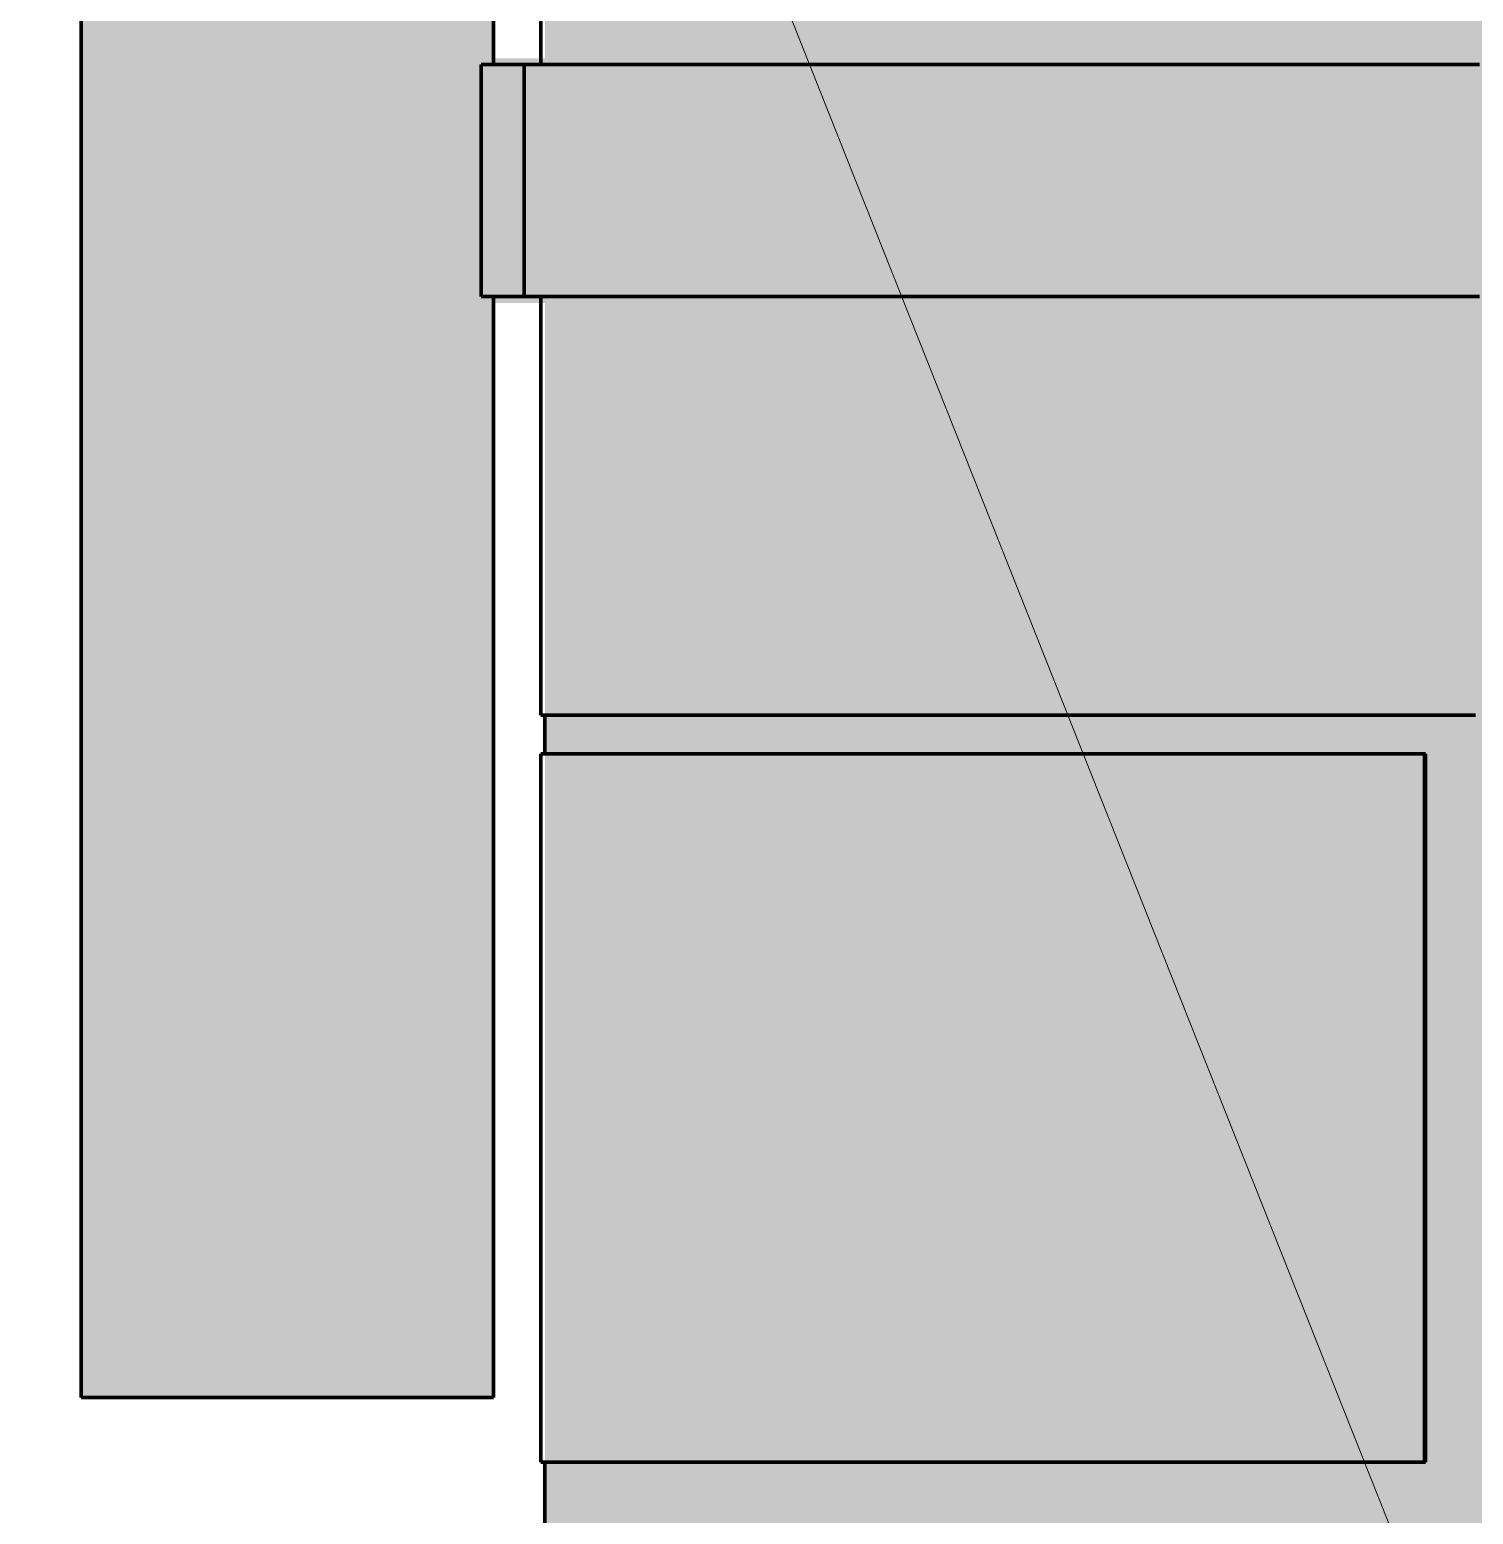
# Model space of a CAD drawing. Header units: millimetres. Extents: x 0 to 420, y 0 to 297.
# Drawn here: x 80.69 to 91.89, y 186.28 to 197.81 of the extents above; entities that cross this region are included whole.
import ezdxf

# ---------------------------------------------------------------- set-up
doc = ezdxf.new("R2010")
doc.units = ezdxf.units.MM
for name, color, linetype, lineweight in [('01-VISIBLE', 7, 'CONTINUOUS', 70), ('08-FINA', 5, 'CONTINUOUS', 18), ('13-GRAFICA', 30, 'CONTINUOUS', 18)]:
    doc.layers.add(name, color=color, linetype=linetype, lineweight=lineweight)

msp = doc.modelspace()

# ---------------------------------------------------------------- hatches: boundary and pattern name
at = {"layer": '13-GRAFICA', "true_color": 0xffffff}
h = msp.add_hatch(color=7, dxfattribs=at)
h.dxf.hatch_style = 1
h.paths.add_polyline_path([(89.786, 197.586), (84.686, 197.586), (84.686, 214.186), (89.886, 214.186), (89.886, 197.586), (89.886, 195.686), (89.886, 192.486), (84.686, 192.486), (84.686, 195.686), (89.786, 195.686)])
h = msp.add_hatch(color=7, dxfattribs=at)
h.dxf.hatch_style = 1
h.paths.add_polyline_path([(91.886, 214.186), (91.886, 197.586), (89.886, 197.586), (89.886, 214.186)])
h = msp.add_hatch(color=7, dxfattribs=at)
h.dxf.hatch_style = 1
h.paths.add_polyline_path([(92.087, 214.186), (92.087, 197.586), (92.087, 195.686), (92.087, 192.486), (91.886, 192.486), (91.886, 195.686), (91.886, 197.586), (91.886, 214.186)])
at = {"layer": '13-GRAFICA', "true_color": 0x202020}
h = msp.add_hatch(color=7, dxfattribs=at)
h.dxf.hatch_style = 1
h.paths.add_polyline_path([(81.087, 208.186), (82.386, 208.186), (82.386, 203.886), (82.386, 203.486), (82.386, 187.186), (81.087, 187.186)])
h = msp.add_hatch(color=7, dxfattribs=at)
h.dxf.hatch_style = 1
h.paths.add_polyline_path([(84.286, 208.186), (84.286, 197.586), (84.186, 197.586), (84.186, 195.686), (84.286, 195.686), (84.286, 187.186), (82.986, 187.186), (82.986, 203.486), (82.986, 203.886), (82.986, 208.186)])
h = msp.add_hatch(color=7, dxfattribs=at)
h.dxf.hatch_style = 1
h.paths.add_polyline_path([(82.386, 187.186), (82.386, 203.486), (82.486, 203.486), (82.486, 203.386), (82.886, 203.386), (82.886, 203.486), (82.986, 203.486), (82.986, 187.186)])
h = msp.add_hatch(color=7, dxfattribs=at)
h.dxf.hatch_style = 1
h.paths.add_polyline_path([(89.786, 197.586), (89.786, 195.686), (84.186, 195.686), (84.186, 197.586)])
h = msp.add_hatch(color=7, dxfattribs=at)
h.dxf.hatch_style = 1
h.paths.add_polyline_path([(91.886, 197.586), (91.886, 195.686), (89.886, 195.686), (89.886, 197.586)])
at = {"layer": '13-GRAFICA', "true_color": 0xffffff}
h = msp.add_hatch(color=7, dxfattribs=at)
h.dxf.hatch_style = 1
h.paths.add_polyline_path([(89.886, 192.486), (89.886, 195.686), (91.886, 195.686), (91.886, 192.486)])
at = {"layer": '13-GRAFICA', "true_color": 0xc4c8ce}
h = msp.add_hatch(color=7, dxfattribs=at)
h.dxf.hatch_style = 1
h.paths.add_polyline_path([(84.686, 192.186), (84.686, 192.486), (91.886, 192.486), (91.886, 192.186), (91.886, 187.586), (91.886, 180.786), (84.686, 180.786), (84.686, 186.686), (91.486, 186.686), (91.486, 192.186)])
h = msp.add_hatch(color=7, dxfattribs=at)
h.dxf.hatch_style = 1
h.paths.add_polyline_path([(96.486, 192.486), (96.486, 192.186), (91.886, 192.186), (91.886, 192.486)])
at = {"layer": '13-GRAFICA', "true_color": 0xffffff}
h = msp.add_hatch(color=7, dxfattribs=at)
h.dxf.hatch_style = 1
h.paths.add_polyline_path([(84.686, 186.686), (84.686, 192.186), (91.486, 192.186), (91.486, 186.686)])
at = {"layer": '13-GRAFICA', "true_color": 0xd7beeb}
h = msp.add_hatch(color=7, dxfattribs=at)
h.dxf.hatch_style = 1
h.paths.add_polyline_path([(91.886, 187.586), (91.886, 192.186), (96.486, 192.186), (96.486, 187.586)])
at = {"layer": '13-GRAFICA', "true_color": 0xc4c8ce}
h = msp.add_hatch(color=7, dxfattribs=at)
h.dxf.hatch_style = 1
h.paths.add_polyline_path([(91.886, 180.786), (91.886, 187.586), (96.486, 187.586), (96.486, 180.786)])

# ---------------------------------------------------------------- linework, layer by layer
at = {"layer": '01-VISIBLE'}
for p, q in [((84.656, 197.536), (84.656, 214.187)), ((81.087, 187.186), (81.087, 203.336)), ((84.286, 197.536), (84.286, 203.336)), ((84.191, 197.536), (84.525, 197.536)), ((84.191, 195.736), (84.191, 197.536)), ((84.525, 195.736), (84.525, 197.536)), ((84.191, 195.736), (84.525, 195.736)), ((84.286, 187.186), (84.286, 195.736)), ((84.656, 192.484), (84.656, 195.736)), ((84.686, 192.184), (84.686, 192.484)), ((84.656, 186.684), (84.656, 192.184)), ((91.514, 186.684), (91.514, 192.184)), ((91.523, 192.184), (91.514, 192.184)), ((91.523, 186.684), (91.523, 192.184)), ((84.686, 180.786), (84.686, 186.684)), ((91.523, 186.684), (91.514, 186.684))]:
    msp.add_line(p, q, dxfattribs=at)
for points in [[(84.525, 197.536), (84.575, 197.536), (84.625, 197.536), (84.675, 197.536), (84.726, 197.536), (84.776, 197.536), (84.826, 197.536), (84.876, 197.536), (84.926, 197.536), (84.976, 197.536), (85.026, 197.536), (85.076, 197.536), (85.126, 197.536), (85.177, 197.536), (85.227, 197.536), (85.277, 197.536), (85.327, 197.536), (85.377, 197.536), (85.427, 197.536), (85.477, 197.536), (85.527, 197.536), (85.577, 197.536), (85.627, 197.536), (85.678, 197.536), (85.728, 197.536), (85.778, 197.536), (85.828, 197.536), (85.878, 197.536), (85.928, 197.536), (85.978, 197.536), (86.028, 197.536), (86.078, 197.536), (86.129, 197.536), (86.179, 197.536), (86.229, 197.536), (86.279, 197.536), (86.329, 197.536), (86.379, 197.536), (86.429, 197.536), (86.479, 197.536), (86.529, 197.536), (86.58, 197.536), (86.63, 197.536), (86.68, 197.536), (86.73, 197.536), (86.78, 197.536), (86.83, 197.536), (86.88, 197.536), (86.93, 197.536), (86.98, 197.536), (87.03, 197.536), (87.081, 197.536), (87.131, 197.536), (87.181, 197.536), (87.231, 197.536), (87.281, 197.536), (87.331, 197.536), (87.381, 197.536), (87.431, 197.536), (87.481, 197.536), (87.532, 197.536), (87.582, 197.536), (87.632, 197.536), (87.682, 197.536), (87.732, 197.536), (87.782, 197.536), (87.832, 197.536), (87.882, 197.536), (87.932, 197.536), (87.983, 197.536), (88.033, 197.536), (88.083, 197.536), (88.133, 197.536), (88.183, 197.536), (88.233, 197.536), (88.283, 197.536), (88.333, 197.536), (88.383, 197.536), (88.433, 197.536), (88.484, 197.536), (88.534, 197.536), (88.584, 197.536), (88.634, 197.536), (88.684, 197.536), (88.734, 197.536), (88.784, 197.536), (88.834, 197.536), (88.884, 197.536), (88.935, 197.536), (88.985, 197.536), (89.035, 197.536), (89.085, 197.536), (89.135, 197.536), (89.185, 197.536), (89.235, 197.536), (89.285, 197.536), (89.335, 197.536), (89.386, 197.536), (89.436, 197.536), (89.486, 197.536), (89.536, 197.536), (89.586, 197.536), (89.636, 197.536), (89.686, 197.536), (89.736, 197.536), (89.786, 197.536), (89.836, 197.536), (89.887, 197.536), (89.937, 197.536), (89.987, 197.536), (90.037, 197.536), (90.087, 197.536), (90.137, 197.536), (90.187, 197.536), (90.237, 197.536), (90.287, 197.536), (90.338, 197.536), (90.388, 197.536), (90.438, 197.536), (90.488, 197.536), (90.538, 197.536), (90.588, 197.536), (90.638, 197.536), (90.688, 197.536), (90.738, 197.536), (90.789, 197.536), (90.839, 197.536), (90.889, 197.536), (90.939, 197.536), (90.989, 197.536), (91.039, 197.536), (91.089, 197.536), (91.139, 197.536), (91.189, 197.536), (91.239, 197.536), (91.29, 197.536), (91.34, 197.536), (91.39, 197.536), (91.44, 197.536), (91.49, 197.536), (91.54, 197.536), (91.59, 197.536), (91.64, 197.536), (91.69, 197.536), (91.741, 197.536), (91.791, 197.536), (91.841, 197.536), (91.891, 197.536), (91.941, 197.536)], [(84.525, 195.736), (84.575, 195.736), (84.625, 195.736), (84.675, 195.736), (84.726, 195.736), (84.776, 195.736), (84.826, 195.736), (84.876, 195.736), (84.926, 195.736), (84.976, 195.736), (85.026, 195.736), (85.076, 195.736), (85.126, 195.736), (85.177, 195.736), (85.227, 195.736), (85.277, 195.736), (85.327, 195.736), (85.377, 195.736), (85.427, 195.736), (85.477, 195.736), (85.527, 195.736), (85.577, 195.736), (85.627, 195.736), (85.678, 195.736), (85.728, 195.736), (85.778, 195.736), (85.828, 195.736), (85.878, 195.736), (85.928, 195.736), (85.978, 195.736), (86.028, 195.736), (86.078, 195.736), (86.129, 195.736), (86.179, 195.736), (86.229, 195.736), (86.279, 195.736), (86.329, 195.736), (86.379, 195.736), (86.429, 195.736), (86.479, 195.736), (86.529, 195.736), (86.58, 195.736), (86.63, 195.736), (86.68, 195.736), (86.73, 195.736), (86.78, 195.736), (86.83, 195.736), (86.88, 195.736), (86.93, 195.736), (86.98, 195.736), (87.03, 195.736), (87.081, 195.736), (87.131, 195.736), (87.181, 195.736), (87.231, 195.736), (87.281, 195.736), (87.331, 195.736), (87.381, 195.736), (87.431, 195.736), (87.481, 195.736), (87.532, 195.736), (87.582, 195.736), (87.632, 195.736), (87.682, 195.736), (87.732, 195.736), (87.782, 195.736), (87.832, 195.736), (87.882, 195.736), (87.932, 195.736), (87.983, 195.736), (88.033, 195.736), (88.083, 195.736), (88.133, 195.736), (88.183, 195.736), (88.233, 195.736), (88.283, 195.736), (88.333, 195.736), (88.383, 195.736), (88.433, 195.736), (88.484, 195.736), (88.534, 195.736), (88.584, 195.736), (88.634, 195.736), (88.684, 195.736), (88.734, 195.736), (88.784, 195.736), (88.834, 195.736), (88.884, 195.736), (88.935, 195.736), (88.985, 195.736), (89.035, 195.736), (89.085, 195.736), (89.135, 195.736), (89.185, 195.736), (89.235, 195.736), (89.285, 195.736), (89.335, 195.736), (89.386, 195.736), (89.436, 195.736), (89.486, 195.736), (89.536, 195.736), (89.586, 195.736), (89.636, 195.736), (89.686, 195.736), (89.736, 195.736), (89.786, 195.736), (89.836, 195.736), (89.887, 195.736), (89.937, 195.736), (89.987, 195.736), (90.037, 195.736), (90.087, 195.736), (90.137, 195.736), (90.187, 195.736), (90.237, 195.736), (90.287, 195.736), (90.338, 195.736), (90.388, 195.736), (90.438, 195.736), (90.488, 195.736), (90.538, 195.736), (90.588, 195.736), (90.638, 195.736), (90.688, 195.736), (90.738, 195.736), (90.789, 195.736), (90.839, 195.736), (90.889, 195.736), (90.939, 195.736), (90.989, 195.736), (91.039, 195.736), (91.089, 195.736), (91.139, 195.736), (91.189, 195.736), (91.239, 195.736), (91.29, 195.736), (91.34, 195.736), (91.39, 195.736), (91.44, 195.736), (91.49, 195.736), (91.54, 195.736), (91.59, 195.736), (91.64, 195.736), (91.69, 195.736), (91.741, 195.736), (91.791, 195.736), (91.841, 195.736), (91.891, 195.736), (91.941, 195.736)], [(84.656, 192.484), (84.707, 192.484), (84.757, 192.484), (84.807, 192.484), (84.857, 192.484), (84.907, 192.484), (84.957, 192.484), (85.007, 192.484), (85.057, 192.484), (85.107, 192.484), (85.157, 192.484), (85.207, 192.484), (85.257, 192.484), (85.307, 192.484), (85.357, 192.484), (85.407, 192.484), (85.457, 192.484), (85.507, 192.484), (85.557, 192.484), (85.607, 192.484), (85.657, 192.484), (85.707, 192.484), (85.757, 192.484), (85.807, 192.484), (85.857, 192.484), (85.907, 192.484), (85.957, 192.484), (86.007, 192.484), (86.057, 192.484), (86.107, 192.484), (86.157, 192.484), (86.207, 192.484), (86.257, 192.484), (86.307, 192.484), (86.357, 192.484), (86.407, 192.484), (86.457, 192.484), (86.507, 192.484), (86.557, 192.484), (86.608, 192.484), (86.658, 192.484), (86.708, 192.484), (86.758, 192.484), (86.808, 192.484), (86.858, 192.484), (86.908, 192.484), (86.958, 192.484), (87.008, 192.484), (87.058, 192.484), (87.108, 192.484), (87.158, 192.484), (87.208, 192.484), (87.258, 192.484), (87.308, 192.484), (87.358, 192.484), (87.408, 192.484), (87.458, 192.484), (87.508, 192.484), (87.558, 192.484), (87.608, 192.484), (87.658, 192.484), (87.708, 192.484), (87.758, 192.484), (87.808, 192.484), (87.858, 192.484), (87.908, 192.484), (87.958, 192.484), (88.008, 192.484), (88.058, 192.484), (88.108, 192.484), (88.158, 192.484), (88.208, 192.484), (88.258, 192.484), (88.308, 192.484), (88.358, 192.484), (88.408, 192.484), (88.458, 192.484), (88.509, 192.484), (88.559, 192.484), (88.609, 192.484), (88.659, 192.484), (88.709, 192.484), (88.759, 192.484), (88.809, 192.484), (88.859, 192.484), (88.909, 192.484), (88.959, 192.484), (89.009, 192.484), (89.059, 192.484), (89.109, 192.484), (89.159, 192.484), (89.209, 192.484), (89.259, 192.484), (89.309, 192.484), (89.359, 192.484), (89.409, 192.484), (89.459, 192.484), (89.509, 192.484), (89.559, 192.484), (89.609, 192.484), (89.659, 192.484), (89.709, 192.484), (89.759, 192.484), (89.809, 192.484), (89.859, 192.484), (89.909, 192.484), (89.959, 192.484), (90.009, 192.484), (90.059, 192.484), (90.109, 192.484), (90.159, 192.484), (90.209, 192.484), (90.259, 192.484), (90.309, 192.484), (90.359, 192.484), (90.41, 192.484), (90.46, 192.484), (90.51, 192.484), (90.56, 192.484), (90.61, 192.484), (90.66, 192.484), (90.71, 192.484), (90.76, 192.484), (90.81, 192.484), (90.86, 192.484), (90.91, 192.484), (90.96, 192.484), (91.01, 192.484), (91.06, 192.484), (91.11, 192.484), (91.16, 192.484), (91.21, 192.484), (91.26, 192.484), (91.31, 192.484), (91.36, 192.484), (91.41, 192.484), (91.46, 192.484), (91.51, 192.484), (91.56, 192.484), (91.61, 192.484), (91.66, 192.484), (91.71, 192.484), (91.76, 192.484), (91.81, 192.484), (91.86, 192.484), (91.91, 192.484)], [(84.656, 192.184), (84.707, 192.184), (84.757, 192.184), (84.807, 192.184), (84.857, 192.184), (84.907, 192.184), (84.957, 192.184), (85.007, 192.184), (85.057, 192.184), (85.107, 192.184), (85.157, 192.184), (85.207, 192.184), (85.257, 192.184), (85.307, 192.184), (85.357, 192.184), (85.407, 192.184), (85.457, 192.184), (85.507, 192.184), (85.558, 192.184), (85.608, 192.184), (85.658, 192.184), (85.708, 192.184), (85.758, 192.184), (85.808, 192.184), (85.858, 192.184), (85.908, 192.184), (85.958, 192.184), (86.008, 192.184), (86.058, 192.184), (86.108, 192.184), (86.158, 192.184), (86.208, 192.184), (86.258, 192.184), (86.308, 192.184), (86.358, 192.184), (86.408, 192.184), (86.459, 192.184), (86.509, 192.184), (86.559, 192.184), (86.609, 192.184), (86.659, 192.184), (86.709, 192.184), (86.759, 192.184), (86.809, 192.184), (86.859, 192.184), (86.909, 192.184), (86.959, 192.184), (87.009, 192.184), (87.059, 192.184), (87.109, 192.184), (87.159, 192.184), (87.209, 192.184), (87.259, 192.184), (87.31, 192.184), (87.36, 192.184), (87.41, 192.184), (87.46, 192.184), (87.51, 192.184), (87.56, 192.184), (87.61, 192.184), (87.66, 192.184), (87.71, 192.184), (87.76, 192.184), (87.81, 192.184), (87.86, 192.184), (87.91, 192.184), (87.96, 192.184), (88.01, 192.184), (88.06, 192.184), (88.11, 192.184), (88.16, 192.184), (88.211, 192.184), (88.261, 192.184), (88.311, 192.184), (88.361, 192.184), (88.411, 192.184), (88.461, 192.184), (88.511, 192.184), (88.561, 192.184), (88.611, 192.184), (88.661, 192.184), (88.711, 192.184), (88.761, 192.184), (88.811, 192.184), (88.861, 192.184), (88.911, 192.184), (88.961, 192.184), (89.011, 192.184), (89.062, 192.184), (89.112, 192.184), (89.162, 192.184), (89.212, 192.184), (89.262, 192.184), (89.312, 192.184), (89.362, 192.184), (89.412, 192.184), (89.462, 192.184), (89.512, 192.184), (89.562, 192.184), (89.612, 192.184), (89.662, 192.184), (89.712, 192.184), (89.762, 192.184), (89.812, 192.184), (89.862, 192.184), (89.912, 192.184), (89.963, 192.184), (90.013, 192.184), (90.063, 192.184), (90.113, 192.184), (90.163, 192.184), (90.213, 192.184), (90.263, 192.184), (90.313, 192.184), (90.363, 192.184), (90.413, 192.184), (90.463, 192.184), (90.513, 192.184), (90.563, 192.184), (90.613, 192.184), (90.663, 192.184), (90.713, 192.184), (90.763, 192.184), (90.813, 192.184), (90.864, 192.184), (90.914, 192.184), (90.964, 192.184), (91.014, 192.184), (91.064, 192.184), (91.114, 192.184), (91.164, 192.184), (91.214, 192.184), (91.264, 192.184), (91.314, 192.184), (91.364, 192.184), (91.414, 192.184), (91.464, 192.184), (91.514, 192.184)], [(81.087, 187.186), (81.136, 187.186), (81.186, 187.186), (81.236, 187.186), (81.286, 187.186), (81.337, 187.186), (81.386, 187.186), (81.436, 187.186), (81.486, 187.186), (81.536, 187.186), (81.587, 187.186), (81.636, 187.186), (81.686, 187.186), (81.736, 187.186), (81.786, 187.186), (81.837, 187.186), (81.886, 187.186), (81.936, 187.186), (81.986, 187.186), (82.036, 187.186), (82.087, 187.186), (82.136, 187.186), (82.186, 187.186), (82.236, 187.186), (82.286, 187.186), (82.337, 187.186), (82.386, 187.186), (82.436, 187.186), (82.486, 187.186), (82.536, 187.186), (82.587, 187.186), (82.636, 187.186), (82.686, 187.186), (82.736, 187.186), (82.786, 187.186), (82.837, 187.186), (82.886, 187.186), (82.936, 187.186), (82.986, 187.186), (83.036, 187.186), (83.087, 187.186), (83.136, 187.186), (83.186, 187.186), (83.236, 187.186), (83.286, 187.186), (83.337, 187.186), (83.386, 187.186), (83.436, 187.186), (83.486, 187.186), (83.536, 187.186), (83.587, 187.186), (83.636, 187.186), (83.686, 187.186), (83.736, 187.186), (83.786, 187.186), (83.837, 187.186), (83.886, 187.186), (83.936, 187.186), (83.986, 187.186), (84.036, 187.186), (84.087, 187.186), (84.136, 187.186), (84.186, 187.186), (84.236, 187.186), (84.286, 187.186)], [(84.656, 186.684), (84.707, 186.684), (84.757, 186.684), (84.807, 186.684), (84.857, 186.684), (84.907, 186.684), (84.957, 186.684), (85.007, 186.684), (85.057, 186.684), (85.107, 186.684), (85.157, 186.684), (85.207, 186.684), (85.257, 186.684), (85.307, 186.684), (85.357, 186.684), (85.407, 186.684), (85.457, 186.684), (85.507, 186.684), (85.558, 186.684), (85.608, 186.684), (85.658, 186.684), (85.708, 186.684), (85.758, 186.684), (85.808, 186.684), (85.858, 186.684), (85.908, 186.684), (85.958, 186.684), (86.008, 186.684), (86.058, 186.684), (86.108, 186.684), (86.158, 186.684), (86.208, 186.684), (86.258, 186.684), (86.308, 186.684), (86.358, 186.684), (86.408, 186.684), (86.459, 186.684), (86.509, 186.684), (86.559, 186.684), (86.609, 186.684), (86.659, 186.684), (86.709, 186.684), (86.759, 186.684), (86.809, 186.684), (86.859, 186.684), (86.909, 186.684), (86.959, 186.684), (87.009, 186.684), (87.059, 186.684), (87.109, 186.684), (87.159, 186.684), (87.209, 186.684), (87.259, 186.684), (87.31, 186.684), (87.36, 186.684), (87.41, 186.684), (87.46, 186.684), (87.51, 186.684), (87.56, 186.684), (87.61, 186.684), (87.66, 186.684), (87.71, 186.684), (87.76, 186.684), (87.81, 186.684), (87.86, 186.684), (87.91, 186.684), (87.96, 186.684), (88.01, 186.684), (88.06, 186.684), (88.11, 186.684), (88.16, 186.684), (88.211, 186.684), (88.261, 186.684), (88.311, 186.684), (88.361, 186.684), (88.411, 186.684), (88.461, 186.684), (88.511, 186.684), (88.561, 186.684), (88.611, 186.684), (88.661, 186.684), (88.711, 186.684), (88.761, 186.684), (88.811, 186.684), (88.861, 186.684), (88.911, 186.684), (88.961, 186.684), (89.011, 186.684), (89.062, 186.684), (89.112, 186.684), (89.162, 186.684), (89.212, 186.684), (89.262, 186.684), (89.312, 186.684), (89.362, 186.684), (89.412, 186.684), (89.462, 186.684), (89.512, 186.684), (89.562, 186.684), (89.612, 186.684), (89.662, 186.684), (89.712, 186.684), (89.762, 186.684), (89.812, 186.684), (89.862, 186.684), (89.912, 186.684), (89.963, 186.684), (90.013, 186.684), (90.063, 186.684), (90.113, 186.684), (90.163, 186.684), (90.213, 186.684), (90.263, 186.684), (90.313, 186.684), (90.363, 186.684), (90.413, 186.684), (90.463, 186.684), (90.513, 186.684), (90.563, 186.684), (90.613, 186.684), (90.663, 186.684), (90.713, 186.684), (90.763, 186.684), (90.813, 186.684), (90.864, 186.684), (90.914, 186.684), (90.964, 186.684), (91.014, 186.684), (91.064, 186.684), (91.114, 186.684), (91.164, 186.684), (91.214, 186.684), (91.264, 186.684), (91.314, 186.684), (91.364, 186.684), (91.414, 186.684), (91.464, 186.684), (91.514, 186.684)]]:
    msp.add_lwpolyline(points, dxfattribs=at)
at = {"layer": '08-FINA'}
msp.add_line((94.186, 178.786), (80.686, 212.786), dxfattribs=at)

doc.saveas('drawing.dxf')
